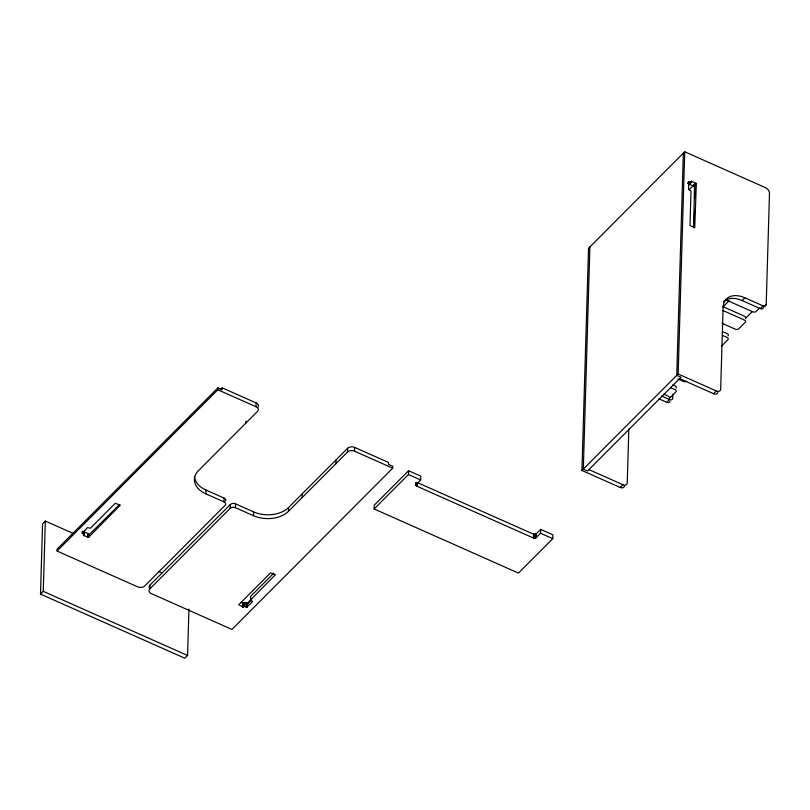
<?xml version="1.0" encoding="UTF-8"?>
<svg xmlns="http://www.w3.org/2000/svg" width="810" height="810" viewBox="0 0 810 810"><rect width="100%" height="100%" fill="white"/><g stroke="black" fill="none" stroke-linecap="round" stroke-linejoin="round"><path stroke-width="1.21" d="M188.943 609.029L187.566 655.452L184.812 658.216L40.5 594.094L42.586 523.827L45.33 521.073L73.042 533.385M40.5 594.094L43.244 591.34L45.33 521.073M194.522 476.472A25.292 16.686 1.7 0 0 206.044 490.07L224.086 498.089L223.965 501.886A3.797 2.501 1.7 0 1 225.089 505.369L144.706 586.005A5.062 3.341 1.7 0 1 137.71 586.875L57.064 551.043L57.125 549.139L217.89 387.868L222.142 389.752L222.193 387.858L256.152 402.945A5.062 3.341 1.7 0 1 258.066 407.076M82.306 533.365L87.52 527.573L90.376 528.282L115.263 503.314L120.336 505.106L88.634 537.283L83.653 535.531L84.321 534.357L82.306 533.365L82.276 531.299M82.448 533.496L82.407 531.512M82.64 533.608L82.559 531.644M83.764 535.612L83.845 531.785M84.321 534.357L84.432 530.56M87.753 537.384L87.875 533.587L83.876 531.816M87.915 537.435L87.875 533.587M88.705 535.886L87.915 535.521L88.027 537.455L88.32 535.531L119.465 504.529M88.32 537.425L88.493 535.491M88.493 537.364L88.695 535.38M88.685 537.243L88.766 533.982L87.976 533.628M149.81 588.961L149.921 585.164L230.303 504.529A3.797 2.501 1.7 0 1 235.548 503.871L253.591 511.89A25.292 16.686 1.7 0 0 288.552 507.536L347.642 448.264A5.062 3.341 1.7 0 1 354.638 447.393L388.587 462.48L388.537 464.383L392.779 466.266L392.718 468.16L231.954 629.441L151.298 593.608A5.062 3.341 1.7 0 1 149.81 588.961L230.192 508.326A3.797 2.501 1.7 0 1 235.437 507.678L253.479 515.687A25.292 16.686 1.7 0 0 288.441 511.333L347.531 452.061A5.062 3.341 1.7 0 1 354.517 451.19L392.718 468.16M223.965 501.886L205.932 493.867L206.044 490.07M57.064 551.043L217.839 389.772L217.89 387.868M230.192 508.326L230.303 504.529M235.437 507.678L235.548 503.871M245.916 423.043L245.967 421.139M243.061 607.065L238.727 604.756L270.408 572.943L275.42 574.665L247.566 603.035L244.59 602.417L244.478 606.214L243.689 606.963L243.061 607.065L243.071 603.237L241.076 602.346M243.172 607.075L243.121 603.247M243.294 607.075L243.466 603.268L244.59 602.417M243.405 607.065L243.638 603.237M243.577 607.014L243.85 603.136M243.78 606.903L243.931 603.075M273.76 573.156L250.654 596.332L250.543 600.139L252.639 601.567L246.969 607.044L246.159 606.953L246.27 603.156M246.382 607.034L246.422 603.217M246.554 607.065L246.584 603.247M246.635 607.065L246.837 603.268M246.807 607.065L246.999 603.258M246.969 607.044L247.161 603.227M247.131 607.004L247.384 603.146M247.333 606.913L247.566 603.035M205.932 493.867A25.292 16.686 1.7 0 1 198.45 470.65L257.539 411.379A5.062 3.341 1.7 0 0 256.041 406.742L256.152 402.945M253.479 515.687L253.591 511.89M288.441 511.333L288.552 507.536M302.181 497.553L302.292 493.756M335.907 463.715L336.018 459.918M347.531 452.061L347.642 448.264M354.517 451.19L354.638 447.393M374.129 508.964L374.24 505.167L408.574 470.721L420.775 476.148L420.663 479.945L416.036 484.613L416.755 486.162L533.486 538.022L535.906 537.87L540.574 533.223L540.685 529.416L552.886 534.843L552.774 538.64L518.44 573.085L374.129 508.964L408.463 474.518L408.574 470.721M415.975 485.463L416.036 482.811M416.097 485.666L416.097 482.709M416.269 485.858L416.259 482.922M416.492 486.02L416.462 483.094M416.755 486.162L416.867 482.365L533.891 534.337L536.017 534.073L540.685 529.416M417.19 486.354L417.302 482.558M533.486 538.022L533.598 534.225M533.78 538.134L533.891 534.337M533.932 538.174L534.043 534.377M534.094 538.204L534.205 534.408M534.256 538.225L534.367 534.428M534.418 538.245L534.529 534.438M534.58 538.245L534.701 534.448M534.752 538.235L534.863 534.438M534.914 538.225L535.025 534.428M535.076 538.194L535.187 534.397M535.228 538.164L535.339 534.367M535.38 538.124L535.491 534.327M535.521 538.073L535.774 534.215M535.785 537.941L535.896 534.144M535.906 537.87L536.119 533.992M624.5 485.524A5.062 3.23 44.9 0 1 620.136 487.438L581.934 470.468L588.536 248.275L684.723 151.784L765.369 187.616A5.062 3.23 44.9 0 1 769.5 193.296L766.199 304.398L763.455 307.152A3.797 2.42 44.9 0 1 760.185 308.59L742.142 300.571A25.292 16.149 44.9 0 0 723.482 301.897M589.903 246.898L583.311 469.081L587.554 470.974L680.997 377.237L676.755 375.354L683.346 153.161M628.844 428.915L627.244 482.77A5.062 3.23 44.9 0 1 622.89 484.684L620.136 487.438M672.877 394.338L672.766 398.125A3.797 2.42 44.9 0 1 669.495 399.563L666.741 402.317L658.996 398.874M581.934 470.468L678.132 373.977L684.723 151.784M691.264 182.544L691.75 181.319L696.317 183.87L694.737 227.863L690.009 225.413L691.021 190.917L688.591 189.358L688.753 182.108L691.264 182.544L688.52 185.308L688.581 184.265M688.915 184.062L693.937 186.26L693.978 184.893M694.129 224.714L694.575 209.729M694.899 198.49L695.314 184.761M693.674 227.681L694.514 184.538L695.304 184.882M670.639 397.153L669.556 397.629L668.523 396.292L663.957 394.176M669.262 398.53L675.904 391.858A2.531 1.671 1.7 0 0 675.044 389.661L670.508 387.646M220.411 389.65L222.193 387.858M247.445 604.068L250.958 600.534M687.801 183.1L689.31 181.723M688.004 183.111L689.452 181.754M688.216 183.181L689.594 181.804M688.713 184.113L691.71 181.308M689.006 184.072L691.791 181.329M689.118 189.763L695.841 183.131M693.137 185.915L695.972 183.222L694.757 184.771M694.848 184.923L696.134 183.394M694.909 185.085L696.225 183.546M694.929 185.196L696.286 183.708M693.937 186.26L696.317 183.87M722.925 306.939L729.152 300.692M742.142 300.571L744.896 297.817L762.939 305.826A3.797 2.42 44.9 0 0 766.199 304.398M745.413 318.451L752.014 311.82M759.365 308.144L756.034 311.485A2.531 1.671 1.7 0 1 753.057 311.941L725.598 299.751M721.335 346.285L727.947 339.653A2.531 1.671 1.7 0 0 727.086 337.456L722.55 335.431M760.185 308.59L762.939 305.826M679.62 378.614L713.58 393.7L716.323 390.947A5.062 3.23 44.9 0 0 720.687 389.033L723.107 307.375A25.292 16.149 44.9 0 1 744.896 297.817M722.986 306.666L744.552 316.254A2.531 1.671 1.7 0 1 745.585 318.188M722.874 310.463L744.441 320.051A2.531 1.671 1.7 0 1 745.301 322.248L738.679 328.88A2.531 1.671 1.7 0 1 735.703 329.346L721.983 323.251M722.662 331.634L727.208 333.649A2.531 1.671 1.7 0 1 728.058 335.856M678.132 373.977L716.323 390.947M677.94 379.009L683.66 381.55A2.531 1.671 1.7 0 0 686.637 381.095M672.887 384.851L675.155 385.864A2.531 1.671 1.7 0 1 676.016 388.061M661.598 396.06L669.495 399.563M588.931 469.597L622.89 484.684M217.839 389.772L256.041 406.742M408.463 474.518L420.663 479.945M540.574 533.223L552.774 538.64M244.478 606.214L246.159 606.953M158.477 571.344L161.939 572.883M43.244 591.34L187.566 655.452M149.475 588.222A5.062 3.341 1.7 0 1 149.921 585.164M224.086 498.089A3.797 2.501 1.7 0 1 225.625 500.985M717.852 392.425A5.062 3.23 44.9 0 1 713.58 393.7M669.951 401.355A3.797 2.42 44.9 0 1 666.741 402.317"/></g></svg>
